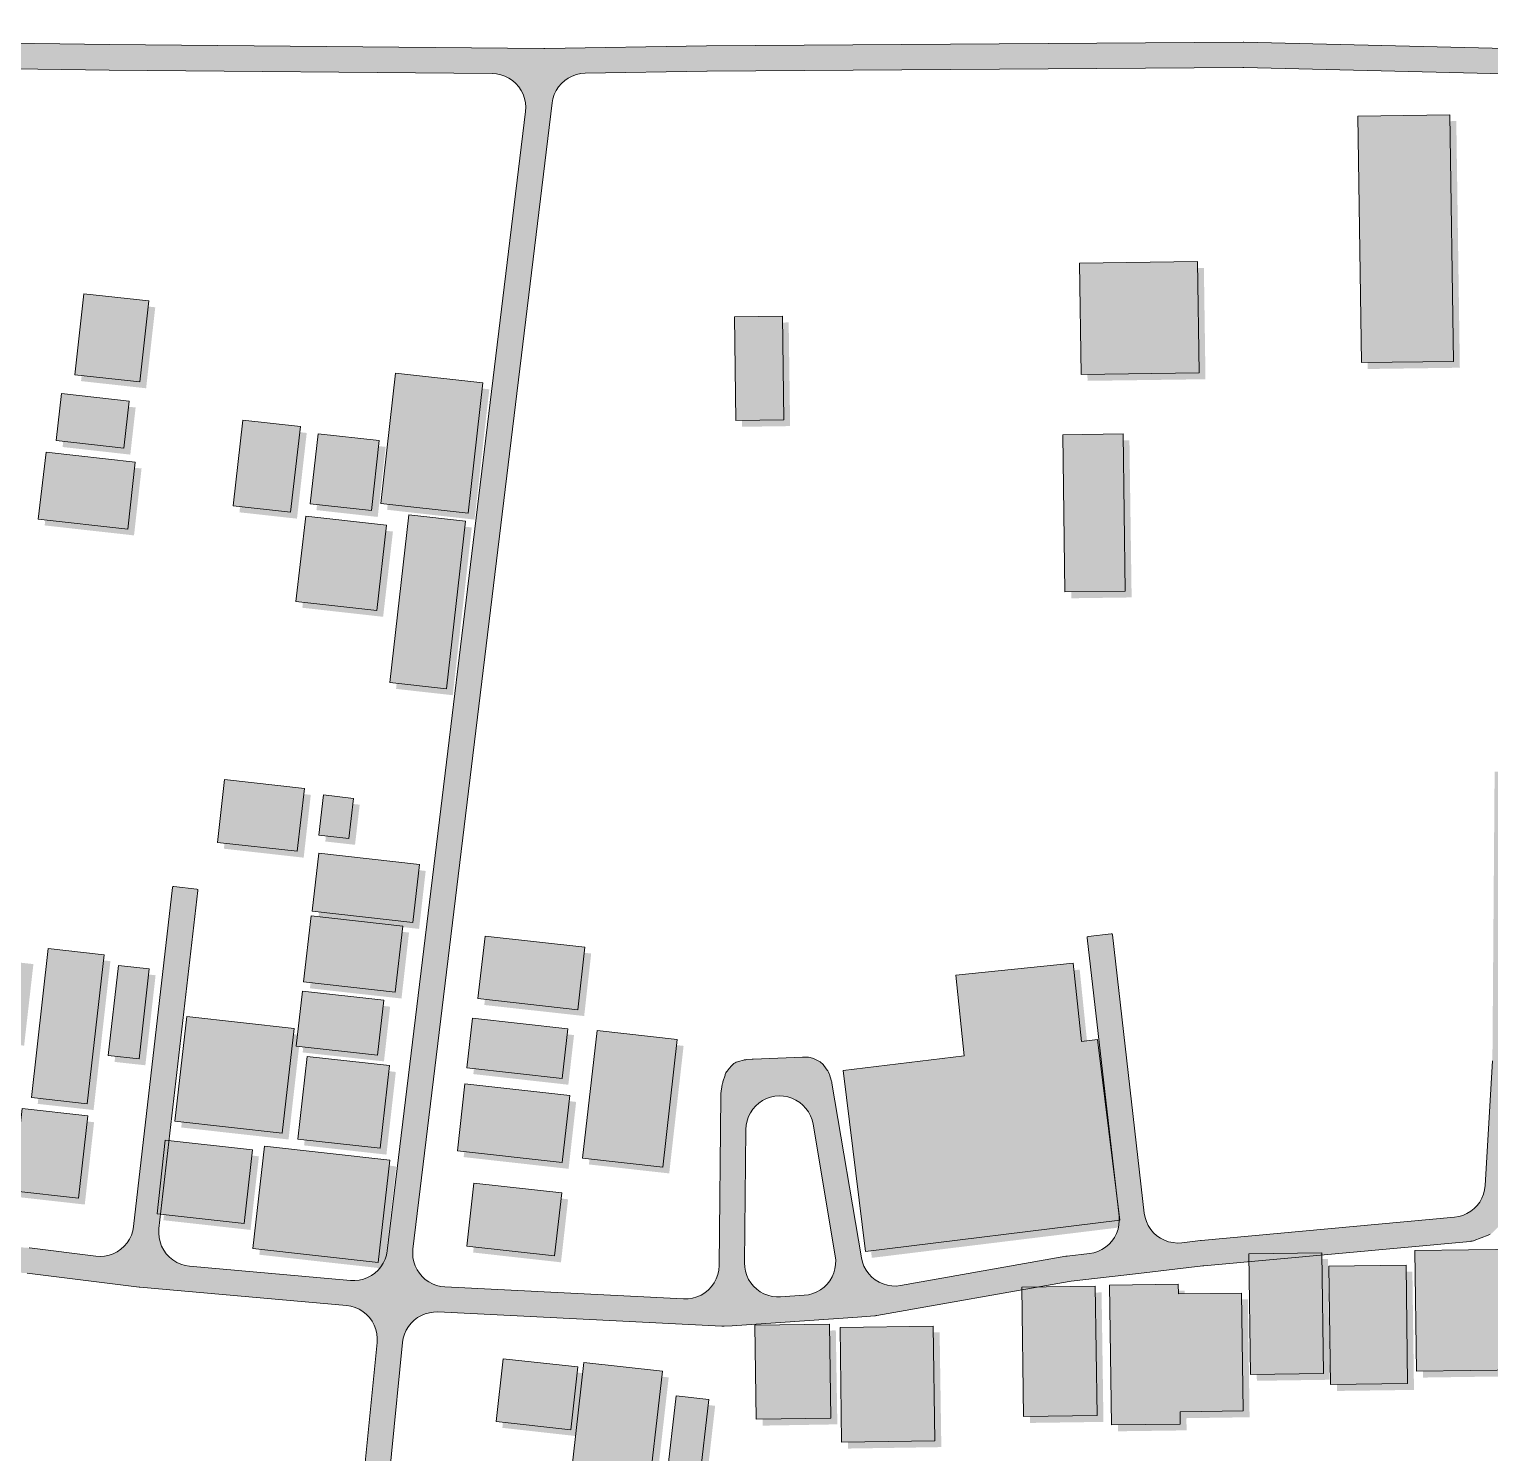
# Model space of a CAD drawing. Header units: metres. Extents: x 305859 to 307221, y 9155922 to 9156786.
# Drawn here: x 306657.5 to 306830.1, y 9156582.6 to 9156750.9 of the extents above; entities that cross this region are included whole.
import ezdxf

# ---------------------------------------------------------------- set-up
doc = ezdxf.new("R2010")
doc.units = ezdxf.units.M
for name, color, linetype, lineweight, true_color in [('B-BAYANGAN', 7, 'Continuous', 0, 0x76786c), ('J-PERKERASAN_JALAN', 7, 'Continuous', 9, 0x989896), ('K-BANGUNAN_LUAR_TAPAK', 7, 'Continuous', 9, 0xdedede)]:
    doc.layers.add(name, color=color, linetype=linetype, lineweight=lineweight, true_color=true_color)

msp = doc.modelspace()

# ---------------------------------------------------------------- hatches: boundary and pattern name
at = {"layer": 'B-BAYANGAN', "true_color": 0x76786c}
h = msp.add_hatch(color=8, dxfattribs=at)
h.dxf.hatch_style = 1
h.paths.add_polyline_path([(306826.13, 9156740.03), (306826.55, 9156710.88), (306815.67, 9156710.73), (306815.25, 9156739.88), (306826.13, 9156740.03)])
h = msp.add_hatch(color=8, dxfattribs=at)
h.dxf.hatch_style = 1
h.paths.add_polyline_path([(306796.3, 9156722.68), (306796.49, 9156709.52), (306782.55, 9156709.33), (306782.36, 9156722.48), (306796.3, 9156722.68)])
h = msp.add_hatch(color=8, dxfattribs=at)
h.dxf.hatch_style = 1
h.paths.add_polyline_path([(306664.69, 9156718.87), (306672.37, 9156718.02), (306671.29, 9156708.45), (306663.6, 9156709.3), (306664.69, 9156718.87)])
h = msp.add_hatch(color=8, dxfattribs=at)
h.dxf.hatch_style = 1
h.paths.add_polyline_path([(306747.23, 9156716.23), (306747.4, 9156703.98), (306741.73, 9156703.9), (306741.56, 9156716.16), (306747.23, 9156716.23)])
h = msp.add_hatch(color=8, dxfattribs=at)
h.dxf.hatch_style = 1
h.paths.add_polyline_path([(306701.52, 9156709.48), (306711.85, 9156708.33), (306710.1, 9156692.93), (306699.77, 9156694.09), (306701.52, 9156709.48)])
h = msp.add_hatch(color=8, dxfattribs=at)
h.dxf.hatch_style = 1
h.paths.add_polyline_path([(306662.05, 9156707.07), (306670.05, 9156706.18), (306669.42, 9156700.61), (306661.42, 9156701.51), (306662.05, 9156707.07)])
h = msp.add_hatch(color=8, dxfattribs=at)
h.dxf.hatch_style = 1
h.paths.add_polyline_path([(306683.47, 9156703.93), (306690.27, 9156703.17), (306689.12, 9156693.04), (306682.32, 9156693.79), (306683.47, 9156703.93)])
h = msp.add_hatch(color=8, dxfattribs=at)
h.dxf.hatch_style = 1
h.paths.add_polyline_path([(306692.36, 9156702.33), (306699.6, 9156701.52), (306698.66, 9156693.24), (306691.42, 9156694.05), (306692.36, 9156702.33)])
h = msp.add_hatch(color=8, dxfattribs=at)
h.dxf.hatch_style = 1
h.paths.add_polyline_path([(306787.5, 9156702.3), (306787.76, 9156683.73), (306780.63, 9156683.63), (306780.37, 9156702.2), (306787.5, 9156702.3)])
h = msp.add_hatch(color=8, dxfattribs=at)
h.dxf.hatch_style = 1
h.paths.add_polyline_path([(306660.21, 9156700.15), (306670.75, 9156698.97), (306669.86, 9156691.06), (306659.3, 9156692.24), (306660.21, 9156700.15)])
h = msp.add_hatch(color=8, dxfattribs=at)
h.dxf.hatch_style = 1
h.paths.add_polyline_path([(306703.07, 9156692.75), (306709.78, 9156692), (306707.53, 9156672.17), (306700.83, 9156672.92), (306703.07, 9156692.75)])
h = msp.add_hatch(color=8, dxfattribs=at)
h.dxf.hatch_style = 1
h.paths.add_polyline_path([(306690.91, 9156692.59), (306700.46, 9156691.52), (306699.3, 9156681.44), (306689.75, 9156682.51), (306690.91, 9156692.59)])
h = msp.add_hatch(color=8, dxfattribs=at)
h.dxf.hatch_style = 1
h.paths.add_polyline_path([(306681.32, 9156661.44), (306690.75, 9156660.39), (306689.91, 9156652.97), (306680.48, 9156654.03), (306681.32, 9156661.44)])
h = msp.add_hatch(color=8, dxfattribs=at)
h.dxf.hatch_style = 1
h.paths.add_polyline_path([(306693, 9156659.63), (306696.53, 9156659.23), (306695.98, 9156654.49), (306692.47, 9156654.88), (306693, 9156659.63)])
h = msp.add_hatch(color=8, dxfattribs=at)
h.dxf.hatch_style = 1
h.paths.add_polyline_path([(306692.44, 9156652.74), (306704.33, 9156651.4), (306703.55, 9156644.55), (306691.66, 9156645.88), (306692.44, 9156652.74)])
h = msp.add_hatch(color=8, dxfattribs=at)
h.dxf.hatch_style = 1
h.paths.add_polyline_path([(306691.54, 9156645.33), (306702.36, 9156644.12), (306701.47, 9156636.32), (306690.65, 9156637.53), (306691.54, 9156645.33)])
h = msp.add_hatch(color=8, dxfattribs=at)
h.dxf.hatch_style = 1
h.paths.add_polyline_path([(306712.1, 9156642.96), (306723.89, 9156641.64), (306723.06, 9156634.25), (306711.26, 9156635.56), (306712.1, 9156642.96)])
h = msp.add_hatch(color=8, dxfattribs=at)
h.dxf.hatch_style = 1
h.paths.add_polyline_path([(306650.24, 9156641.25), (306657.97, 9156640.39), (306656.87, 9156630.75), (306649.14, 9156631.61), (306650.24, 9156641.25)])
h = msp.add_hatch(color=8, dxfattribs=at)
h.dxf.hatch_style = 1
h.paths.add_polyline_path([(306660.48, 9156641.48), (306667.07, 9156640.74), (306665.08, 9156623.14), (306658.48, 9156623.87), (306660.48, 9156641.48)])
h = msp.add_hatch(color=8, dxfattribs=at)
h.dxf.hatch_style = 1
h.paths.add_polyline_path([(306668.78, 9156639.48), (306672.41, 9156639.07), (306671.2, 9156628.43), (306667.56, 9156628.83), (306668.78, 9156639.48)])
h = msp.add_hatch(color=8, dxfattribs=at)
h.dxf.hatch_style = 1
h.paths.add_polyline_path([(306768.72, 9156628.8), (306767.74, 9156638.33), (306781.62, 9156639.74), (306782.57, 9156630.49), (306784.46, 9156630.73), (306787.11, 9156609.36), (306757.06, 9156605.67), (306754.4, 9156627.05), (306768.72, 9156628.8)])
h = msp.add_hatch(color=8, dxfattribs=at)
h.dxf.hatch_style = 1
h.paths.add_polyline_path([(306690.53, 9156636.44), (306700.13, 9156635.36), (306699.4, 9156628.89), (306689.79, 9156629.95), (306690.53, 9156636.44)])
h = msp.add_hatch(color=8, dxfattribs=at)
h.dxf.hatch_style = 1
h.paths.add_polyline_path([(306676.84, 9156633.43), (306689.53, 9156632.01), (306688.12, 9156619.66), (306675.44, 9156621.08), (306676.84, 9156633.43)])
h = msp.add_hatch(color=8, dxfattribs=at)
h.dxf.hatch_style = 1
h.paths.add_polyline_path([(306710.62, 9156633.24), (306721.86, 9156632), (306721.19, 9156626.13), (306709.96, 9156627.39), (306710.62, 9156633.24)])
h = msp.add_hatch(color=8, dxfattribs=at)
h.dxf.hatch_style = 1
h.paths.add_polyline_path([(306725.33, 9156631.78), (306734.81, 9156630.72), (306733.11, 9156615.65), (306723.62, 9156616.71), (306725.33, 9156631.78)])
h = msp.add_hatch(color=8, dxfattribs=at)
h.dxf.hatch_style = 1
h.paths.add_polyline_path([(306691.07, 9156628.73), (306700.8, 9156627.64), (306699.69, 9156617.87), (306689.96, 9156618.96), (306691.07, 9156628.73)])
h = msp.add_hatch(color=8, dxfattribs=at)
h.dxf.hatch_style = 1
h.paths.add_polyline_path([(306709.72, 9156625.49), (306722.11, 9156624.1), (306721.22, 9156616.19), (306708.82, 9156617.58), (306709.72, 9156625.49)])
h = msp.add_hatch(color=8, dxfattribs=at)
h.dxf.hatch_style = 1
h.paths.add_polyline_path([(306657.4, 9156622.57), (306665.14, 9156621.7), (306664.04, 9156611.97), (306656.3, 9156612.84), (306657.4, 9156622.57)])
h = msp.add_hatch(color=8, dxfattribs=at)
h.dxf.hatch_style = 1
h.paths.add_polyline_path([(306674.31, 9156618.82), (306684.62, 9156617.67), (306683.63, 9156608.97), (306673.33, 9156610.12), (306674.31, 9156618.82)])
h = msp.add_hatch(color=8, dxfattribs=at)
h.dxf.hatch_style = 1
h.paths.add_polyline_path([(306686.04, 9156618.14), (306700.84, 9156616.48), (306699.46, 9156604.39), (306684.67, 9156606.04), (306686.04, 9156618.14)])
h = msp.add_hatch(color=8, dxfattribs=at)
h.dxf.hatch_style = 1
h.paths.add_polyline_path([(306710.78, 9156613.75), (306721.16, 9156612.59), (306720.32, 9156605.14), (306709.94, 9156606.3), (306710.78, 9156613.75)])
h = msp.add_hatch(color=8, dxfattribs=at)
h.dxf.hatch_style = 1
h.paths.add_polyline_path([(306810.97, 9156605.53), (306811.17, 9156591.26), (306802.56, 9156591.14), (306802.36, 9156605.4), (306810.97, 9156605.53)])
h = msp.add_hatch(color=8, dxfattribs=at)
h.dxf.hatch_style = 1
h.paths.add_polyline_path([(306834.67, 9156605.94), (306834.87, 9156591.7), (306822.19, 9156591.52), (306821.99, 9156605.77), (306834.67, 9156605.94)])
h = msp.add_hatch(color=8, dxfattribs=at)
h.dxf.hatch_style = 1
h.paths.add_polyline_path([(306820.94, 9156604.05), (306821.13, 9156590.06), (306812.03, 9156589.94), (306811.83, 9156603.93), (306820.94, 9156604.05)])
h = msp.add_hatch(color=8, dxfattribs=at)
h.dxf.hatch_style = 1
h.paths.add_polyline_path([(306784.21, 9156601.58), (306784.43, 9156586.28), (306775.75, 9156586.16), (306775.54, 9156601.46), (306784.21, 9156601.58)])
h = msp.add_hatch(color=8, dxfattribs=at)
h.dxf.hatch_style = 1
h.paths.add_polyline_path([(306801.5, 9156600.76), (306801.7, 9156586.83), (306794.24, 9156586.72), (306794.25, 9156585.28), (306786.14, 9156585.17), (306785.91, 9156601.7), (306794.02, 9156601.81), (306794.04, 9156600.67), (306801.5, 9156600.76)])
h = msp.add_hatch(color=8, dxfattribs=at)
h.dxf.hatch_style = 1
h.paths.add_polyline_path([(306752.8, 9156597.09), (306752.98, 9156585.99), (306744.15, 9156585.84), (306743.97, 9156596.95), (306752.8, 9156597.09)])
h = msp.add_hatch(color=8, dxfattribs=at)
h.dxf.hatch_style = 1
h.paths.add_polyline_path([(306765.07, 9156596.86), (306765.27, 9156583.3), (306754.24, 9156583.13), (306754.05, 9156596.69), (306765.07, 9156596.86)])
h = msp.add_hatch(color=8, dxfattribs=at)
h.dxf.hatch_style = 1
h.paths.add_polyline_path([(306714.23, 9156593), (306723.06, 9156592.02), (306722.22, 9156584.59), (306713.39, 9156585.58), (306714.23, 9156593)])
h = msp.add_hatch(color=8, dxfattribs=at)
h.dxf.hatch_style = 1
h.paths.add_polyline_path([(306723.77, 9156592.57), (306733.05, 9156591.54), (306731.14, 9156574.73), (306721.87, 9156575.77), (306723.77, 9156592.57)])
h = msp.add_hatch(color=8, dxfattribs=at)
h.dxf.hatch_style = 1
h.paths.add_polyline_path([(306734.67, 9156588.61), (306738.54, 9156588.18), (306737.41, 9156578.25), (306733.54, 9156578.68), (306734.67, 9156588.61)])
at = {"layer": 'J-PERKERASAN_JALAN', "true_color": 0xa8a8a6}
h = msp.add_hatch(color=253, dxfattribs=at)
h.dxf.hatch_style = 1
h.paths.add_polyline_path([(306746.83, 9156749), (306800.94, 9156749.35), (306800.97, 9156749.35), (306800.99, 9156749.35), (306801.02, 9156749.35), (306890.71, 9156747.2), (306891.22, 9156747.21), (306891.72, 9156747.3), (306892.2, 9156747.44), (306892.66, 9156747.65), (306893.1, 9156747.91), (306893.49, 9156748.23), (306893.85, 9156748.59), (306894.15, 9156749), (306894.4, 9156749.43), (306894.6, 9156749.9), (306894.73, 9156750.39), (306894.8, 9156750.89), (306894.41, 9156745.76), (306894.4, 9156745.66), (306894.17, 9156740.04), (306894.15, 9156740.57), (306894.07, 9156741.09), (306893.92, 9156741.6), (306893.7, 9156742.08), (306893.42, 9156742.53), (306893.09, 9156742.94), (306892.7, 9156743.3), (306892.27, 9156743.61), (306891.8, 9156743.86), (306891.31, 9156744.04), (306890.79, 9156744.16), (306890.26, 9156744.21), (306801.02, 9156746.35), (306800.89, 9156746.35), (306746.83, 9156746), (306746.83, 9156749)])
h = msp.add_hatch(color=253, dxfattribs=at)
h.dxf.hatch_style = 1
h.paths.add_polyline_path([(306644.85, 9156501.89), (306682.63, 9156491.9), (306683.15, 9156491.8), (306683.67, 9156491.77), (306684.2, 9156491.8), (306684.72, 9156491.91), (306685.22, 9156492.09), (306685.69, 9156492.32), (306686.12, 9156492.62), (306686.52, 9156492.98), (306686.86, 9156493.38), (306687.15, 9156493.82), (306687.37, 9156494.3), (306687.53, 9156494.8), (306687.63, 9156495.32), (306695.98, 9156569.63), (306695.99, 9156569.68), (306698.58, 9156595.65), (306698.6, 9156596.17), (306698.55, 9156596.7), (306698.43, 9156597.21), (306698.24, 9156597.7), (306697.99, 9156598.17), (306697.68, 9156598.6), (306697.32, 9156598.98), (306696.91, 9156599.31), (306696.46, 9156599.59), (306695.98, 9156599.8), (306695.48, 9156599.95), (306694.96, 9156600.03), (306670.55, 9156602.2), (306670.52, 9156602.2), (306670.5, 9156602.21), (306670.47, 9156602.21), (306657.24, 9156603.85), (306657.04, 9156603.87), (306645.01, 9156604.73), (306644.99, 9156604.73), (306644.85, 9156604.74), (306644.85, 9156621.26), (306646.81, 9156644.86), (306646.82, 9156645.39), (306646.76, 9156645.92), (306646.62, 9156646.44), (306646.43, 9156646.93), (306646.17, 9156647.39), (306645.85, 9156647.81), (306645.47, 9156648.19), (306645.05, 9156648.52), (306644.85, 9156648.64), (306644.85, 9156652.08), (306644.92, 9156652.08), (306645.08, 9156652.06), (306645.23, 9156652.02), (306645.31, 9156651.99), (306646.55, 9156651.57), (306646.64, 9156651.54), (306646.78, 9156651.48), (306646.89, 9156651.42), (306647.02, 9156651.33), (306647.09, 9156651.28), (306648.07, 9156650.48), (306648.16, 9156650.41), (306648.3, 9156650.27), (306648.42, 9156650.11), (306648.49, 9156650.01), (306649.22, 9156648.81), (306649.27, 9156648.73), (306649.34, 9156648.57), (306649.4, 9156648.41), (306649.43, 9156648.32), (306649.84, 9156646.71), (306649.87, 9156646.58), (306649.88, 9156646.45), (306649.9, 9156646.22), (306649.91, 9156646.09), (306649.91, 9156645.95), (306647.06, 9156611.65), (306647.05, 9156611.12), (306647.11, 9156610.6), (306647.24, 9156610.08), (306647.43, 9156609.59), (306647.69, 9156609.14), (306648.01, 9156608.71), (306648.37, 9156608.34), (306648.79, 9156608.01), (306649.24, 9156607.74), (306649.73, 9156607.54), (306650.24, 9156607.4), (306650.76, 9156607.33), (306657.37, 9156606.85), (306657.42, 9156606.85), (306657.45, 9156606.85), (306657.5, 9156606.84), (306665.34, 9156605.87), (306665.87, 9156605.84), (306666.39, 9156605.88), (306666.91, 9156605.98), (306667.41, 9156606.16), (306667.88, 9156606.4), (306668.31, 9156606.69), (306668.7, 9156607.05), (306669.04, 9156607.45), (306669.33, 9156607.89), (306669.55, 9156608.36), (306669.72, 9156608.86), (306669.81, 9156609.38), (306674.41, 9156649.44), (306674.43, 9156649.56), (306674.55, 9156649.55), (306677.27, 9156649.24), (306677.39, 9156649.22), (306677.39, 9156649.1), (306672.8, 9156609.13), (306672.78, 9156608.6), (306672.82, 9156608.07), (306672.94, 9156607.55), (306673.12, 9156607.05), (306673.37, 9156606.58), (306673.67, 9156606.15), (306674.04, 9156605.76), (306674.45, 9156605.42), (306674.9, 9156605.14), (306675.39, 9156604.92), (306675.9, 9156604.77), (306676.42, 9156604.69), (306695.45, 9156603), (306695.97, 9156602.98), (306696.48, 9156603.04), (306696.98, 9156603.16), (306697.46, 9156603.34), (306697.91, 9156603.58), (306698.33, 9156603.87), (306698.7, 9156604.22), (306699.03, 9156604.61), (306699.31, 9156605.04), (306699.53, 9156605.51), (306699.69, 9156606), (306699.78, 9156606.5), (306716.12, 9156741.17), (306716.15, 9156741.69), (306716.11, 9156742.2), (306716.01, 9156742.71), (306715.84, 9156743.2), (306715.61, 9156743.66), (306715.32, 9156744.09), (306714.98, 9156744.48), (306714.59, 9156744.82), (306714.16, 9156745.11), (306713.7, 9156745.34), (306713.21, 9156745.51), (306712.7, 9156745.62), (306712.19, 9156745.65), (306666.91, 9156746.07), (306644.85, 9156746.37), (306644.85, 9156749.37), (306666.93, 9156749.07), (306666.94, 9156749.07), (306718.29, 9156748.6), (306718.4, 9156748.6), (306737.5, 9156748.94), (306746.83, 9156749), (306746.83, 9156746), (306737.59, 9156745.94), (306737.55, 9156745.94), (306723.16, 9156745.68), (306722.65, 9156745.64), (306722.14, 9156745.53), (306721.65, 9156745.35), (306721.18, 9156745.12), (306720.76, 9156744.82), (306720.37, 9156744.47), (306720.03, 9156744.08), (306719.75, 9156743.64), (306719.52, 9156743.17), (306719.36, 9156742.68), (306719.26, 9156742.17), (306702.83, 9156606.71), (306702.8, 9156606.21), (306702.83, 9156605.7), (306702.93, 9156605.21), (306703.09, 9156604.73), (306703.31, 9156604.27), (306703.58, 9156603.85), (306703.91, 9156603.46), (306704.28, 9156603.12), (306704.69, 9156602.83), (306705.13, 9156602.59), (306705.61, 9156602.41), (306706.1, 9156602.29), (306706.6, 9156602.23), (306734.8, 9156600.81), (306735.34, 9156600.82), (306735.87, 9156600.9), (306736.39, 9156601.05), (306736.88, 9156601.27), (306737.33, 9156601.55), (306737.75, 9156601.89), (306738.11, 9156602.29), (306738.42, 9156602.73), (306738.67, 9156603.2), (306738.85, 9156603.71), (306738.96, 9156604.23), (306739.01, 9156604.77), (306739.21, 9156624.77), (306739.21, 9156624.9), (306739.22, 9156624.96), (306739.23, 9156625.09), (306739.38, 9156626.14), (306739.39, 9156626.23), (306739.43, 9156626.4), (306739.46, 9156626.48), (306739.71, 9156627.27), (306739.74, 9156627.36), (306739.81, 9156627.52), (306739.88, 9156627.65), (306739.98, 9156627.79), (306740.04, 9156627.86), (306740.45, 9156628.34), (306740.52, 9156628.42), (306740.64, 9156628.54), (306740.76, 9156628.63), (306740.89, 9156628.71), (306741.02, 9156628.78), (306741.19, 9156628.84), (306741.28, 9156628.87), (306741.89, 9156629.04), (306741.98, 9156629.06), (306742.17, 9156629.09), (306742.26, 9156629.1), (306742.92, 9156629.15), (306742.96, 9156629.16), (306742.98, 9156629.16), (306743.02, 9156629.16), (306746.83, 9156629.32), (306746.83, 9156624.75), (306746.63, 9156624.79), (306746.11, 9156624.81), (306745.6, 9156624.77), (306745.09, 9156624.66), (306744.61, 9156624.49), (306744.15, 9156624.26), (306743.72, 9156623.97), (306743.33, 9156623.63), (306743, 9156623.25), (306742.71, 9156622.82), (306742.48, 9156622.36), (306742.31, 9156621.87), (306742.21, 9156621.37), (306742.17, 9156620.85), (306742.01, 9156605.08), (306742.04, 9156604.58), (306742.13, 9156604.08), (306742.28, 9156603.6), (306742.49, 9156603.13), (306742.76, 9156602.71), (306743.09, 9156602.31), (306743.46, 9156601.97), (306743.87, 9156601.67), (306744.31, 9156601.42), (306744.78, 9156601.24), (306745.27, 9156601.11), (306745.78, 9156601.05), (306746.28, 9156601.05), (306746.83, 9156601.09), (306746.83, 9156598.08), (306740.56, 9156597.65), (306740.55, 9156597.65), (306739.62, 9156597.58), (306739.5, 9156597.58), (306739.44, 9156597.58), (306739.32, 9156597.58), (306705.78, 9156599.27), (306705.27, 9156599.26), (306704.77, 9156599.19), (306704.28, 9156599.06), (306703.82, 9156598.86), (306703.38, 9156598.61), (306702.97, 9156598.31), (306702.61, 9156597.95), (306702.29, 9156597.56), (306702.03, 9156597.12), (306701.83, 9156596.66), (306701.68, 9156596.17), (306701.6, 9156595.67), (306698.97, 9156569.35), (306698.97, 9156569.34), (306698.97, 9156569.32), (306690.45, 9156493.63), (306690.43, 9156493.09), (306690.48, 9156492.56), (306690.6, 9156492.03), (306690.78, 9156491.53), (306691.04, 9156491.06), (306691.35, 9156490.62), (306691.72, 9156490.23), (306692.14, 9156489.9), (306692.6, 9156489.62), (306693.09, 9156489.41), (306693.61, 9156489.26), (306746.58, 9156478.17), (306746.83, 9156478.13), (306746.83, 9156474.9), (306746.25, 9156474.98), (306746.19, 9156474.99), (306746.15, 9156475), (306746.08, 9156475.01), (306693.92, 9156485.93), (306693.42, 9156486), (306692.91, 9156486.01), (306692.41, 9156485.95), (306691.91, 9156485.83), (306691.44, 9156485.65), (306690.99, 9156485.41), (306690.58, 9156485.11), (306690.2, 9156484.77), (306689.88, 9156484.38), (306689.6, 9156483.95), (306689.39, 9156483.49), (306689.23, 9156483.01), (306689.13, 9156482.51), (306680.22, 9156410.68), (306675.97, 9156376.46), (306675.96, 9156376.28), (306671.78, 9156323.14), (306671.77, 9156322.63), (306671.83, 9156322.13), (306671.95, 9156321.64), (306672.13, 9156321.16), (306672.37, 9156320.72), (306672.66, 9156320.31), (306673, 9156319.93), (306673.39, 9156319.61), (306673.82, 9156319.33), (306674.27, 9156319.11), (306674.76, 9156318.96), (306675.25, 9156318.86), (306742.86, 9156310.12), (306742.93, 9156310.11), (306746.83, 9156309.68), (306746.83, 9156306.46), (306742.53, 9156306.94), (306742.51, 9156306.94), (306675.12, 9156315.65), (306674.6, 9156315.68), (306674.07, 9156315.65), (306673.56, 9156315.54), (306673.06, 9156315.37), (306672.6, 9156315.14), (306672.16, 9156314.85), (306671.77, 9156314.5), (306671.42, 9156314.11), (306671.14, 9156313.67), (306670.91, 9156313.2), (306670.74, 9156312.71), (306670.64, 9156312.19), (306658.16, 9156215.04), (306658.13, 9156214.51), (306658.16, 9156213.98), (306658.27, 9156213.46), (306658.44, 9156212.96), (306658.68, 9156212.49), (306658.98, 9156212.06), (306659.33, 9156211.66), (306659.73, 9156211.32), (306660.18, 9156211.03), (306660.66, 9156210.81), (306661.16, 9156210.64), (306661.68, 9156210.55), (306720.04, 9156203.99), (306720.07, 9156203.99), (306720.09, 9156203.99), (306720.12, 9156203.98), (306746.83, 9156200.1), (306746.83, 9156197.07), (306725.61, 9156200.15), (306725.1, 9156200.19), (306724.59, 9156200.17), (306724.09, 9156200.08), (306723.6, 9156199.93), (306723.14, 9156199.72), (306722.71, 9156199.45), (306722.31, 9156199.13), (306721.96, 9156198.76), (306721.66, 9156198.35), (306721.42, 9156197.9), (306721.23, 9156197.43), (306721.1, 9156196.93), (306721.04, 9156196.43), (306718.22, 9156147.7), (306718.2, 9156147.57), (306718.08, 9156147.57), (306715.35, 9156147.73), (306715.23, 9156147.75), (306715.22, 9156147.87), (306718.09, 9156197.39), (306718.09, 9156197.89), (306718.02, 9156198.39), (306717.89, 9156198.88), (306717.7, 9156199.35), (306717.46, 9156199.79), (306717.16, 9156200.2), (306716.81, 9156200.56), (306716.41, 9156200.88), (306715.98, 9156201.14), (306715.53, 9156201.35), (306715.04, 9156201.5), (306714.55, 9156201.59), (306655.83, 9156208.19), (306655.75, 9156208.2), (306655.72, 9156208.2), (306655.65, 9156208.22), (306644.85, 9156210.24), (306644.85, 9156213.3), (306650.51, 9156212.23), (306651.05, 9156212.17), (306651.59, 9156212.18), (306652.12, 9156212.26), (306652.64, 9156212.42), (306653.14, 9156212.64), (306653.6, 9156212.93), (306654.01, 9156213.28), (306654.38, 9156213.68), (306654.69, 9156214.13), (306654.93, 9156214.61), (306655.11, 9156215.12), (306655.21, 9156215.66), (306667.63, 9156312.29), (306667.66, 9156312.83), (306667.62, 9156313.37), (306667.51, 9156313.9), (306667.32, 9156314.41), (306667.07, 9156314.88), (306666.76, 9156315.33), (306666.39, 9156315.72), (306665.97, 9156316.06), (306665.51, 9156316.34), (306665.02, 9156316.56), (306664.5, 9156316.71), (306663.96, 9156316.79), (306650.65, 9156317.81), (306650.62, 9156317.81), (306650.61, 9156317.81), (306650.59, 9156317.81), (306644.85, 9156318.38), (306644.85, 9156321.6), (306650.85, 9156321), (306650.94, 9156320.99), (306664.51, 9156319.96), (306665.04, 9156319.95), (306665.56, 9156320.01), (306666.06, 9156320.14), (306666.55, 9156320.34), (306667, 9156320.59), (306667.42, 9156320.91), (306667.79, 9156321.27), (306668.12, 9156321.68), (306668.38, 9156322.13), (306668.59, 9156322.61), (306668.73, 9156323.11), (306668.81, 9156323.63), (306672.97, 9156376.62), (306672.98, 9156376.66), (306672.98, 9156376.69), (306672.98, 9156376.73), (306676.58, 9156405.67), (306676.61, 9156406.19), (306676.57, 9156406.71), (306676.47, 9156407.22), (306676.3, 9156407.71), (306676.07, 9156408.17), (306675.78, 9156408.6), (306675.44, 9156408.99), (306675.05, 9156409.33), (306674.62, 9156409.62), (306674.16, 9156409.85), (306673.67, 9156410.02), (306673.16, 9156410.13), (306650.07, 9156413.37), (306649.95, 9156413.39), (306649.96, 9156413.52), (306650.34, 9156416.23), (306650.36, 9156416.35), (306650.49, 9156416.34), (306673.41, 9156413.12), (306673.94, 9156413.08), (306674.46, 9156413.12), (306674.98, 9156413.22), (306675.48, 9156413.38), (306675.96, 9156413.62), (306676.4, 9156413.91), (306676.79, 9156414.26), (306677.14, 9156414.66), (306677.43, 9156415.1), (306677.67, 9156415.57), (306677.83, 9156416.07), (306677.93, 9156416.59), (306686.3, 9156484.04), (306686.33, 9156484.56), (306686.29, 9156485.08), (306686.19, 9156485.59), (306686.02, 9156486.08), (306685.78, 9156486.55), (306685.49, 9156486.98), (306685.15, 9156487.37), (306684.75, 9156487.72), (306684.32, 9156488), (306683.85, 9156488.23), (306683.35, 9156488.4), (306644.85, 9156498.58), (306644.85, 9156501.89)])
h = msp.add_hatch(color=253, dxfattribs=at)
h.dxf.hatch_style = 1
h.paths.add_polyline_path([(306746.83, 9156629.32), (306748.88, 9156629.4), (306748.96, 9156629.4), (306749, 9156629.4), (306749.09, 9156629.4), (306749.49, 9156629.38), (306749.59, 9156629.38), (306749.76, 9156629.35), (306749.9, 9156629.32), (306750.06, 9156629.26), (306750.15, 9156629.23), (306750.7, 9156628.97), (306750.8, 9156628.93), (306750.95, 9156628.83), (306751.07, 9156628.74), (306751.19, 9156628.64), (306751.31, 9156628.51), (306751.37, 9156628.42), (306751.78, 9156627.85), (306751.84, 9156627.76), (306751.94, 9156627.6), (306752.01, 9156627.43), (306752.04, 9156627.33), (306752.25, 9156626.67), (306752.29, 9156626.54), (306752.31, 9156626.47), (306752.34, 9156626.33), (306755.82, 9156605.67), (306755.95, 9156605.16), (306756.13, 9156604.67), (306756.38, 9156604.2), (306756.69, 9156603.78), (306757.05, 9156603.4), (306757.46, 9156603.07), (306757.91, 9156602.79), (306758.39, 9156602.58), (306758.9, 9156602.43), (306759.42, 9156602.35), (306759.94, 9156602.34), (306760.46, 9156602.4), (306779.99, 9156605.85), (306780.04, 9156605.85), (306780.07, 9156605.86), (306780.13, 9156605.87), (306782.77, 9156606.18), (306783.28, 9156606.27), (306783.78, 9156606.43), (306784.25, 9156606.66), (306784.69, 9156606.94), (306785.09, 9156607.28), (306785.44, 9156607.66), (306785.74, 9156608.09), (306785.97, 9156608.56), (306786.15, 9156609.05), (306786.26, 9156609.56), (306786.3, 9156610.08), (306786.28, 9156610.6), (306782.5, 9156643.49), (306782.5, 9156643.62), (306782.62, 9156643.64), (306785.34, 9156643.95), (306785.46, 9156643.96), (306785.48, 9156643.84), (306789.25, 9156610.97), (306789.35, 9156610.45), (306789.51, 9156609.95), (306789.73, 9156609.48), (306790.02, 9156609.04), (306790.36, 9156608.64), (306790.74, 9156608.29), (306791.17, 9156607.99), (306791.64, 9156607.75), (306792.13, 9156607.58), (306792.65, 9156607.47), (306793.17, 9156607.42), (306793.69, 9156607.45), (306795.9, 9156607.71), (306795.91, 9156607.71), (306795.96, 9156607.71), (306825.9, 9156610.47), (306826.42, 9156610.55), (306826.91, 9156610.69), (306827.38, 9156610.9), (306827.83, 9156611.17), (306828.23, 9156611.49), (306828.59, 9156611.86), (306828.9, 9156612.27), (306829.15, 9156612.72), (306829.34, 9156613.2), (306829.47, 9156613.7), (306829.53, 9156614.22), (306830.39, 9156628.95), (306830.4, 9156629.15), (306830.66, 9156663.01), (306830.67, 9156663.13), (306830.8, 9156663.14), (306833.53, 9156663.11), (306833.66, 9156663.11), (306833.66, 9156662.98), (306833.44, 9156634.73), (306833.47, 9156634.21), (306833.57, 9156633.69), (306833.74, 9156633.19), (306833.97, 9156632.72), (306834.26, 9156632.28), (306834.6, 9156631.89), (306834.99, 9156631.54), (306835.43, 9156631.24), (306835.9, 9156631.01), (306836.4, 9156630.84), (306836.92, 9156630.74), (306837.44, 9156630.7), (306885.7, 9156630.7), (306886.21, 9156630.73), (306886.71, 9156630.82), (306887.19, 9156630.98), (306887.65, 9156631.2), (306888.08, 9156631.48), (306888.47, 9156631.81), (306888.82, 9156632.18), (306889.11, 9156632.6), (306889.35, 9156633.05), (306889.53, 9156633.52), (306889.65, 9156634.02), (306889.7, 9156634.53), (306889.48, 9156629.32), (306889.48, 9156629.29), (306889.3, 9156623.57), (306889.29, 9156624.11), (306889.2, 9156624.63), (306889.04, 9156625.14), (306888.81, 9156625.62), (306888.52, 9156626.07), (306888.18, 9156626.48), (306887.78, 9156626.84), (306887.34, 9156627.14), (306886.87, 9156627.38), (306886.36, 9156627.55), (306885.84, 9156627.66), (306885.31, 9156627.7), (306837.41, 9156627.7), (306837.27, 9156627.7), (306836.95, 9156627.69), (306836.42, 9156627.63), (306835.89, 9156627.51), (306835.39, 9156627.31), (306834.93, 9156627.05), (306834.5, 9156626.73), (306834.11, 9156626.36), (306833.78, 9156625.93), (306833.51, 9156625.47), (306833.31, 9156624.97), (306833.17, 9156624.46), (306833.1, 9156623.92), (306832.36, 9156611.24), (306832.36, 9156611.14), (306832.33, 9156610.97), (306832.29, 9156610.83), (306832.24, 9156610.68), (306832.17, 9156610.55), (306832.09, 9156610.42), (306831.98, 9156610.28), (306831.91, 9156610.21), (306830.54, 9156608.77), (306830.48, 9156608.7), (306830.36, 9156608.6), (306830.25, 9156608.52), (306830.13, 9156608.45), (306829.99, 9156608.38), (306829.91, 9156608.35), (306828.25, 9156607.73), (306828.17, 9156607.7), (306828.02, 9156607.66), (306827.86, 9156607.63), (306827.78, 9156607.62), (306796.28, 9156604.73), (306796.19, 9156604.72), (306788.57, 9156603.83), (306780.61, 9156602.9), (306780.38, 9156602.87), (306757.65, 9156598.85), (306757.55, 9156598.84), (306757.5, 9156598.83), (306757.4, 9156598.82), (306755.35, 9156598.67), (306746.83, 9156598.08), (306746.83, 9156601.09), (306749.07, 9156601.25), (306749.58, 9156601.31), (306750.08, 9156601.45), (306750.55, 9156601.64), (306751, 9156601.9), (306751.41, 9156602.21), (306751.77, 9156602.57), (306752.09, 9156602.97), (306752.36, 9156603.41), (306752.56, 9156603.88), (306752.7, 9156604.37), (306752.78, 9156604.88), (306752.8, 9156605.39), (306752.74, 9156605.9), (306750.11, 9156621.48), (306749.99, 9156621.98), (306749.81, 9156622.46), (306749.57, 9156622.92), (306749.27, 9156623.34), (306748.92, 9156623.71), (306748.53, 9156624.04), (306748.09, 9156624.32), (306747.62, 9156624.54), (306747.13, 9156624.69), (306746.83, 9156624.75), (306746.83, 9156629.32)])
at = {"layer": 'K-BANGUNAN_LUAR_TAPAK', "true_color": 0xececea}
h = msp.add_hatch(color=7, dxfattribs=at)
h.dxf.hatch_style = 1
h.paths.add_polyline_path([(306825.38, 9156740.78), (306825.8, 9156711.63), (306814.92, 9156711.48), (306814.5, 9156740.63), (306825.38, 9156740.78)])
h = msp.add_hatch(color=7, dxfattribs=at)
h.dxf.hatch_style = 1
h.paths.add_polyline_path([(306795.55, 9156723.43), (306795.74, 9156710.27), (306781.8, 9156710.08), (306781.61, 9156723.23), (306795.55, 9156723.43)])
h = msp.add_hatch(color=7, dxfattribs=at)
h.dxf.hatch_style = 1
h.paths.add_polyline_path([(306663.94, 9156719.62), (306671.62, 9156718.77), (306670.54, 9156709.2), (306662.85, 9156710.05), (306663.94, 9156719.62)])
h = msp.add_hatch(color=7, dxfattribs=at)
h.dxf.hatch_style = 1
h.paths.add_polyline_path([(306746.48, 9156716.98), (306746.65, 9156704.73), (306740.98, 9156704.65), (306740.81, 9156716.91), (306746.48, 9156716.98)])
h = msp.add_hatch(color=7, dxfattribs=at)
h.dxf.hatch_style = 1
h.paths.add_polyline_path([(306700.77, 9156710.23), (306711.1, 9156709.08), (306709.35, 9156693.68), (306699.02, 9156694.84), (306700.77, 9156710.23)])
h = msp.add_hatch(color=7, dxfattribs=at)
h.dxf.hatch_style = 1
h.paths.add_polyline_path([(306661.3, 9156707.82), (306669.3, 9156706.93), (306668.67, 9156701.36), (306660.67, 9156702.26), (306661.3, 9156707.82)])
h = msp.add_hatch(color=7, dxfattribs=at)
h.dxf.hatch_style = 1
h.paths.add_polyline_path([(306682.72, 9156704.68), (306689.52, 9156703.92), (306688.37, 9156693.79), (306681.57, 9156694.54), (306682.72, 9156704.68)])
h = msp.add_hatch(color=7, dxfattribs=at)
h.dxf.hatch_style = 1
h.paths.add_polyline_path([(306691.61, 9156703.08), (306698.85, 9156702.27), (306697.91, 9156693.99), (306690.67, 9156694.8), (306691.61, 9156703.08)])
h = msp.add_hatch(color=7, dxfattribs=at)
h.dxf.hatch_style = 1
h.paths.add_polyline_path([(306786.75, 9156703.05), (306787.01, 9156684.48), (306779.88, 9156684.38), (306779.62, 9156702.95), (306786.75, 9156703.05)])
h = msp.add_hatch(color=7, dxfattribs=at)
h.dxf.hatch_style = 1
h.paths.add_polyline_path([(306659.46, 9156700.9), (306670, 9156699.72), (306669.11, 9156691.81), (306658.55, 9156692.99), (306659.46, 9156700.9)])
h = msp.add_hatch(color=7, dxfattribs=at)
h.dxf.hatch_style = 1
h.paths.add_polyline_path([(306690.16, 9156693.34), (306699.71, 9156692.27), (306698.55, 9156682.19), (306689, 9156683.26), (306690.16, 9156693.34)])
h = msp.add_hatch(color=7, dxfattribs=at)
h.dxf.hatch_style = 1
h.paths.add_polyline_path([(306702.32, 9156693.5), (306709.03, 9156692.75), (306706.78, 9156672.92), (306700.08, 9156673.67), (306702.32, 9156693.5)])
h = msp.add_hatch(color=7, dxfattribs=at)
h.dxf.hatch_style = 1
h.paths.add_polyline_path([(306680.57, 9156662.19), (306690, 9156661.14), (306689.16, 9156653.72), (306679.73, 9156654.78), (306680.57, 9156662.19)])
h = msp.add_hatch(color=7, dxfattribs=at)
h.dxf.hatch_style = 1
h.paths.add_polyline_path([(306692.25, 9156660.38), (306695.78, 9156659.98), (306695.23, 9156655.24), (306691.72, 9156655.63), (306692.25, 9156660.38)])
h = msp.add_hatch(color=7, dxfattribs=at)
h.dxf.hatch_style = 1
h.paths.add_polyline_path([(306691.69, 9156653.49), (306703.58, 9156652.15), (306702.8, 9156645.3), (306690.91, 9156646.63), (306691.69, 9156653.49)])
h = msp.add_hatch(color=7, dxfattribs=at)
h.dxf.hatch_style = 1
h.paths.add_polyline_path([(306690.79, 9156646.08), (306701.61, 9156644.87), (306700.72, 9156637.07), (306689.9, 9156638.28), (306690.79, 9156646.08)])
h = msp.add_hatch(color=7, dxfattribs=at)
h.dxf.hatch_style = 1
h.paths.add_polyline_path([(306711.35, 9156643.71), (306723.14, 9156642.39), (306722.31, 9156635), (306710.51, 9156636.31), (306711.35, 9156643.71)])
h = msp.add_hatch(color=7, dxfattribs=at)
h.dxf.hatch_style = 1
h.paths.add_polyline_path([(306659.73, 9156642.23), (306666.32, 9156641.49), (306664.33, 9156623.89), (306657.73, 9156624.62), (306659.73, 9156642.23)])
h = msp.add_hatch(color=7, dxfattribs=at)
h.dxf.hatch_style = 1
h.paths.add_polyline_path([(306668.03, 9156640.23), (306671.66, 9156639.82), (306670.45, 9156629.18), (306666.81, 9156629.58), (306668.03, 9156640.23)])
h = msp.add_hatch(color=7, dxfattribs=at)
h.dxf.hatch_style = 1
h.paths.add_polyline_path([(306767.97, 9156629.55), (306766.99, 9156639.08), (306780.87, 9156640.49), (306781.82, 9156631.24), (306783.71, 9156631.48), (306786.36, 9156610.11), (306756.31, 9156606.42), (306753.65, 9156627.8), (306767.97, 9156629.55)])
h = msp.add_hatch(color=7, dxfattribs=at)
h.dxf.hatch_style = 1
h.paths.add_polyline_path([(306689.78, 9156637.19), (306699.38, 9156636.11), (306698.65, 9156629.64), (306689.04, 9156630.7), (306689.78, 9156637.19)])
h = msp.add_hatch(color=7, dxfattribs=at)
h.dxf.hatch_style = 1
h.paths.add_polyline_path([(306676.09, 9156634.18), (306688.78, 9156632.76), (306687.37, 9156620.41), (306674.69, 9156621.83), (306676.09, 9156634.18)])
h = msp.add_hatch(color=7, dxfattribs=at)
h.dxf.hatch_style = 1
h.paths.add_polyline_path([(306709.87, 9156633.99), (306721.11, 9156632.75), (306720.44, 9156626.88), (306709.21, 9156628.14), (306709.87, 9156633.99)])
h = msp.add_hatch(color=7, dxfattribs=at)
h.dxf.hatch_style = 1
h.paths.add_polyline_path([(306724.58, 9156632.53), (306734.06, 9156631.47), (306732.36, 9156616.4), (306722.87, 9156617.46), (306724.58, 9156632.53)])
h = msp.add_hatch(color=7, dxfattribs=at)
h.dxf.hatch_style = 1
h.paths.add_polyline_path([(306690.32, 9156629.48), (306700.05, 9156628.39), (306698.94, 9156618.62), (306689.21, 9156619.71), (306690.32, 9156629.48)])
h = msp.add_hatch(color=7, dxfattribs=at)
h.dxf.hatch_style = 1
h.paths.add_polyline_path([(306708.97, 9156626.24), (306721.36, 9156624.85), (306720.47, 9156616.94), (306708.07, 9156618.33), (306708.97, 9156626.24)])
h = msp.add_hatch(color=7, dxfattribs=at)
h.dxf.hatch_style = 1
h.paths.add_polyline_path([(306656.65, 9156623.32), (306664.39, 9156622.45), (306663.29, 9156612.72), (306655.55, 9156613.59), (306656.65, 9156623.32)])
h = msp.add_hatch(color=7, dxfattribs=at)
h.dxf.hatch_style = 1
h.paths.add_polyline_path([(306673.56, 9156619.57), (306683.87, 9156618.42), (306682.88, 9156609.72), (306672.58, 9156610.87), (306673.56, 9156619.57)])
h = msp.add_hatch(color=7, dxfattribs=at)
h.dxf.hatch_style = 1
h.paths.add_polyline_path([(306685.29, 9156618.89), (306700.09, 9156617.23), (306698.71, 9156605.14), (306683.92, 9156606.79), (306685.29, 9156618.89)])
h = msp.add_hatch(color=7, dxfattribs=at)
h.dxf.hatch_style = 1
h.paths.add_polyline_path([(306710.03, 9156614.5), (306720.41, 9156613.34), (306719.57, 9156605.89), (306709.19, 9156607.05), (306710.03, 9156614.5)])
h = msp.add_hatch(color=7, dxfattribs=at)
h.dxf.hatch_style = 1
h.paths.add_polyline_path([(306833.92, 9156606.69), (306834.12, 9156592.45), (306821.44, 9156592.27), (306821.24, 9156606.52), (306833.92, 9156606.69)])
h = msp.add_hatch(color=7, dxfattribs=at)
h.dxf.hatch_style = 1
h.paths.add_polyline_path([(306810.22, 9156606.28), (306810.42, 9156592.01), (306801.81, 9156591.89), (306801.61, 9156606.15), (306810.22, 9156606.28)])
h = msp.add_hatch(color=7, dxfattribs=at)
h.dxf.hatch_style = 1
h.paths.add_polyline_path([(306820.19, 9156604.8), (306820.38, 9156590.81), (306811.28, 9156590.69), (306811.08, 9156604.68), (306820.19, 9156604.8)])
h = msp.add_hatch(color=7, dxfattribs=at)
h.dxf.hatch_style = 1
h.paths.add_polyline_path([(306783.46, 9156602.33), (306783.68, 9156587.03), (306775, 9156586.91), (306774.79, 9156602.21), (306783.46, 9156602.33)])
h = msp.add_hatch(color=7, dxfattribs=at)
h.dxf.hatch_style = 1
h.paths.add_polyline_path([(306800.75, 9156601.51), (306800.95, 9156587.58), (306793.49, 9156587.47), (306793.5, 9156586.03), (306785.39, 9156585.92), (306785.16, 9156602.45), (306793.27, 9156602.56), (306793.29, 9156601.42), (306800.75, 9156601.51)])
h = msp.add_hatch(color=7, dxfattribs=at)
h.dxf.hatch_style = 1
h.paths.add_polyline_path([(306752.05, 9156597.84), (306752.23, 9156586.74), (306743.4, 9156586.59), (306743.22, 9156597.7), (306752.05, 9156597.84)])
h = msp.add_hatch(color=7, dxfattribs=at)
h.dxf.hatch_style = 1
h.paths.add_polyline_path([(306764.32, 9156597.61), (306764.52, 9156584.05), (306753.49, 9156583.88), (306753.3, 9156597.44), (306764.32, 9156597.61)])
h = msp.add_hatch(color=7, dxfattribs=at)
h.dxf.hatch_style = 1
h.paths.add_polyline_path([(306713.48, 9156593.75), (306722.31, 9156592.77), (306721.47, 9156585.34), (306712.64, 9156586.33), (306713.48, 9156593.75)])
h = msp.add_hatch(color=7, dxfattribs=at)
h.dxf.hatch_style = 1
h.paths.add_polyline_path([(306723.02, 9156593.32), (306732.3, 9156592.29), (306730.39, 9156575.48), (306721.12, 9156576.52), (306723.02, 9156593.32)])
h = msp.add_hatch(color=7, dxfattribs=at)
h.dxf.hatch_style = 1
h.paths.add_polyline_path([(306733.92, 9156589.36), (306737.79, 9156588.93), (306736.66, 9156579), (306732.79, 9156579.43), (306733.92, 9156589.36)])

# ---------------------------------------------------------------- linework, layer by layer
at = {"layer": 'J-PERKERASAN_JALAN', "color": 8, "lineweight": 13, "true_color": 0x787876}
for points in [[(306596.78, 9156750.03), (306666.93, 9156749.07), (306666.94, 9156749.07), (306718.29, 9156748.6), (306718.4, 9156748.6), (306737.5, 9156748.94), (306800.94, 9156749.35), (306800.97, 9156749.35), (306800.99, 9156749.35), (306801.02, 9156749.35), (306890.71, 9156747.2)], [(306657.45, 9156606.85), (306657.5, 9156606.84), (306665.34, 9156605.87), (306665.87, 9156605.84), (306666.39, 9156605.88), (306666.91, 9156605.98), (306667.41, 9156606.16), (306667.88, 9156606.4), (306668.31, 9156606.69), (306668.7, 9156607.05), (306669.04, 9156607.45), (306669.33, 9156607.89), (306669.55, 9156608.36), (306669.72, 9156608.86), (306669.81, 9156609.38), (306674.41, 9156649.44), (306674.43, 9156649.56), (306674.55, 9156649.55), (306677.27, 9156649.24), (306677.39, 9156649.22), (306677.39, 9156649.1), (306672.8, 9156609.13), (306672.78, 9156608.6), (306672.82, 9156608.07), (306672.94, 9156607.55), (306673.12, 9156607.05), (306673.37, 9156606.58), (306673.67, 9156606.15), (306674.04, 9156605.76), (306674.45, 9156605.42), (306674.9, 9156605.14), (306675.39, 9156604.92), (306675.9, 9156604.77), (306676.42, 9156604.69), (306695.45, 9156603), (306695.97, 9156602.98), (306696.48, 9156603.04), (306696.98, 9156603.16), (306697.46, 9156603.34), (306697.91, 9156603.58), (306698.33, 9156603.87), (306698.7, 9156604.22), (306699.03, 9156604.61), (306699.31, 9156605.04), (306699.53, 9156605.51), (306699.69, 9156606), (306699.78, 9156606.5), (306716.12, 9156741.17), (306716.15, 9156741.69), (306716.11, 9156742.2), (306716.01, 9156742.71), (306715.84, 9156743.2), (306715.61, 9156743.66), (306715.32, 9156744.09), (306714.98, 9156744.48), (306714.59, 9156744.82), (306714.16, 9156745.11), (306713.7, 9156745.34), (306713.21, 9156745.51), (306712.7, 9156745.62), (306712.19, 9156745.65), (306666.91, 9156746.07), (306596.74, 9156747.03)], [(306890.26, 9156744.21), (306801.02, 9156746.35), (306800.89, 9156746.35), (306737.59, 9156745.94), (306737.55, 9156745.94), (306723.16, 9156745.68), (306722.65, 9156745.64), (306722.14, 9156745.53), (306721.65, 9156745.35), (306721.18, 9156745.12), (306720.76, 9156744.82), (306720.37, 9156744.47), (306720.03, 9156744.08), (306719.75, 9156743.64), (306719.52, 9156743.17), (306719.36, 9156742.68), (306719.26, 9156742.17), (306702.83, 9156606.71), (306702.8, 9156606.21), (306702.83, 9156605.7), (306702.93, 9156605.21), (306703.09, 9156604.73), (306703.31, 9156604.27), (306703.58, 9156603.85), (306703.91, 9156603.46), (306704.28, 9156603.12), (306704.69, 9156602.83), (306705.13, 9156602.59), (306705.61, 9156602.41), (306706.1, 9156602.29), (306706.6, 9156602.23), (306734.8, 9156600.81), (306735.34, 9156600.82), (306735.87, 9156600.9), (306736.39, 9156601.05), (306736.88, 9156601.27), (306737.33, 9156601.55), (306737.75, 9156601.89), (306738.11, 9156602.29), (306738.42, 9156602.73), (306738.67, 9156603.2), (306738.85, 9156603.71), (306738.96, 9156604.23), (306739.01, 9156604.77), (306739.21, 9156624.77), (306739.21, 9156624.9), (306739.22, 9156624.96), (306739.23, 9156625.09), (306739.38, 9156626.14), (306739.39, 9156626.23), (306739.43, 9156626.4), (306739.46, 9156626.48), (306739.71, 9156627.27), (306739.74, 9156627.36), (306739.81, 9156627.52), (306739.88, 9156627.65), (306739.98, 9156627.79), (306740.04, 9156627.86), (306740.45, 9156628.34), (306740.52, 9156628.42), (306740.64, 9156628.54), (306740.76, 9156628.63), (306740.89, 9156628.71), (306741.02, 9156628.78), (306741.19, 9156628.84), (306741.28, 9156628.87), (306741.89, 9156629.04), (306741.98, 9156629.06), (306742.17, 9156629.09), (306742.26, 9156629.1), (306742.92, 9156629.15), (306742.96, 9156629.16), (306742.98, 9156629.16), (306743.02, 9156629.16), (306748.88, 9156629.4), (306748.96, 9156629.4), (306749, 9156629.4), (306749.09, 9156629.4), (306749.49, 9156629.38), (306749.59, 9156629.38), (306749.76, 9156629.35), (306749.9, 9156629.32), (306750.06, 9156629.26), (306750.15, 9156629.23), (306750.7, 9156628.97), (306750.8, 9156628.93), (306750.95, 9156628.83), (306751.07, 9156628.74), (306751.19, 9156628.64), (306751.31, 9156628.51), (306751.37, 9156628.42), (306751.78, 9156627.85), (306751.84, 9156627.76), (306751.94, 9156627.6), (306752.01, 9156627.43), (306752.04, 9156627.33), (306752.25, 9156626.67), (306752.29, 9156626.54), (306752.31, 9156626.47), (306752.34, 9156626.33), (306755.82, 9156605.67), (306755.95, 9156605.16), (306756.13, 9156604.67), (306756.38, 9156604.2), (306756.69, 9156603.78), (306757.05, 9156603.4), (306757.46, 9156603.07), (306757.91, 9156602.79), (306758.39, 9156602.58), (306758.9, 9156602.43), (306759.42, 9156602.35), (306759.94, 9156602.34), (306760.46, 9156602.4), (306779.99, 9156605.85), (306780.04, 9156605.85), (306780.07, 9156605.86), (306780.13, 9156605.87), (306782.77, 9156606.18), (306783.28, 9156606.27), (306783.78, 9156606.43), (306784.25, 9156606.66), (306784.69, 9156606.94), (306785.09, 9156607.28), (306785.44, 9156607.66), (306785.74, 9156608.09), (306785.97, 9156608.56), (306786.15, 9156609.05), (306786.26, 9156609.56), (306786.3, 9156610.08), (306786.28, 9156610.6), (306782.5, 9156643.49), (306782.5, 9156643.62), (306782.62, 9156643.64), (306785.34, 9156643.95), (306785.46, 9156643.96), (306785.48, 9156643.84), (306789.25, 9156610.97), (306789.35, 9156610.45), (306789.51, 9156609.95), (306789.73, 9156609.48), (306790.02, 9156609.04), (306790.36, 9156608.64), (306790.74, 9156608.29), (306791.17, 9156607.99), (306791.64, 9156607.75), (306792.13, 9156607.58), (306792.65, 9156607.47), (306793.17, 9156607.42), (306793.69, 9156607.45), (306795.9, 9156607.71), (306795.91, 9156607.71), (306795.96, 9156607.71), (306825.9, 9156610.47), (306826.42, 9156610.55), (306826.91, 9156610.69), (306827.38, 9156610.9), (306827.83, 9156611.17), (306828.23, 9156611.49), (306828.59, 9156611.86), (306828.9, 9156612.27), (306829.15, 9156612.72), (306829.34, 9156613.2), (306829.47, 9156613.7), (306829.53, 9156614.22), (306830.39, 9156628.95)], [(306830.13, 9156608.45), (306829.99, 9156608.38), (306829.91, 9156608.35), (306828.25, 9156607.73), (306828.17, 9156607.7), (306828.02, 9156607.66), (306827.86, 9156607.63), (306827.78, 9156607.62), (306796.28, 9156604.73), (306796.19, 9156604.72), (306788.57, 9156603.83), (306780.61, 9156602.9), (306780.38, 9156602.87), (306757.65, 9156598.85), (306757.55, 9156598.84), (306757.5, 9156598.83), (306757.4, 9156598.82), (306755.35, 9156598.67), (306740.56, 9156597.65), (306740.55, 9156597.65), (306739.62, 9156597.58), (306739.5, 9156597.58), (306739.44, 9156597.58), (306739.32, 9156597.58), (306705.78, 9156599.27), (306705.27, 9156599.26), (306704.77, 9156599.19), (306704.28, 9156599.06), (306703.82, 9156598.86), (306703.38, 9156598.61), (306702.97, 9156598.31), (306702.61, 9156597.95), (306702.29, 9156597.56), (306702.03, 9156597.12), (306701.83, 9156596.66), (306701.68, 9156596.17), (306701.6, 9156595.67), (306698.97, 9156569.35)], [(306695.99, 9156569.68), (306698.58, 9156595.65), (306698.6, 9156596.17), (306698.55, 9156596.7), (306698.43, 9156597.21), (306698.24, 9156597.7), (306697.99, 9156598.17), (306697.68, 9156598.6), (306697.32, 9156598.98), (306696.91, 9156599.31), (306696.46, 9156599.59), (306695.98, 9156599.8), (306695.48, 9156599.95), (306694.96, 9156600.03), (306670.55, 9156602.2), (306670.52, 9156602.2), (306670.5, 9156602.21), (306670.47, 9156602.21), (306657.24, 9156603.85)]]:
    msp.add_lwpolyline(points, dxfattribs=at)
msp.add_lwpolyline([(306742.13, 9156604.08), (306742.28, 9156603.6), (306742.49, 9156603.13), (306742.76, 9156602.71), (306743.09, 9156602.31), (306743.46, 9156601.97), (306743.87, 9156601.67), (306744.31, 9156601.42), (306744.78, 9156601.24), (306745.27, 9156601.11), (306745.78, 9156601.05), (306746.28, 9156601.05), (306749.07, 9156601.25), (306749.58, 9156601.31), (306750.08, 9156601.45), (306750.55, 9156601.64), (306751, 9156601.9), (306751.41, 9156602.21), (306751.77, 9156602.57), (306752.09, 9156602.97), (306752.36, 9156603.41), (306752.56, 9156603.88), (306752.7, 9156604.37), (306752.78, 9156604.88), (306752.8, 9156605.39), (306752.74, 9156605.9), (306750.11, 9156621.48), (306749.99, 9156621.98), (306749.81, 9156622.46), (306749.57, 9156622.92), (306749.27, 9156623.34), (306748.92, 9156623.71), (306748.53, 9156624.04), (306748.09, 9156624.32), (306747.62, 9156624.54), (306747.13, 9156624.69), (306746.63, 9156624.79), (306746.11, 9156624.81), (306745.6, 9156624.77), (306745.09, 9156624.66), (306744.61, 9156624.49), (306744.15, 9156624.26), (306743.72, 9156623.97), (306743.33, 9156623.63), (306743, 9156623.25), (306742.71, 9156622.82), (306742.48, 9156622.36), (306742.31, 9156621.87), (306742.21, 9156621.37), (306742.17, 9156620.85), (306742.01, 9156605.08), (306742.04, 9156604.58), (306742.13, 9156604.08)], close=True, dxfattribs=at)
at = {"layer": 'K-BANGUNAN_LUAR_TAPAK', "color": 253, "lineweight": 9, "true_color": 0xb0b0ae}
for points in [[(306825.38, 9156740.78), (306825.8, 9156711.63), (306814.92, 9156711.48), (306814.5, 9156740.63), (306825.38, 9156740.78)], [(306795.55, 9156723.43), (306795.74, 9156710.27), (306781.8, 9156710.08), (306781.61, 9156723.23), (306795.55, 9156723.43)], [(306663.94, 9156719.62), (306671.62, 9156718.77), (306670.54, 9156709.2), (306662.85, 9156710.05), (306663.94, 9156719.62)], [(306746.48, 9156716.98), (306746.65, 9156704.73), (306740.98, 9156704.65), (306740.81, 9156716.91), (306746.48, 9156716.98)], [(306700.77, 9156710.23), (306711.1, 9156709.08), (306709.35, 9156693.68), (306699.02, 9156694.84), (306700.77, 9156710.23)], [(306661.3, 9156707.82), (306669.3, 9156706.93), (306668.67, 9156701.36), (306660.67, 9156702.26), (306661.3, 9156707.82)], [(306682.72, 9156704.68), (306689.52, 9156703.92), (306688.37, 9156693.79), (306681.57, 9156694.54), (306682.72, 9156704.68)], [(306691.61, 9156703.08), (306698.85, 9156702.27), (306697.91, 9156693.99), (306690.67, 9156694.8), (306691.61, 9156703.08)], [(306786.75, 9156703.05), (306787.01, 9156684.48), (306779.88, 9156684.38), (306779.62, 9156702.95), (306786.75, 9156703.05)], [(306659.46, 9156700.9), (306670, 9156699.72), (306669.11, 9156691.81), (306658.55, 9156692.99), (306659.46, 9156700.9)], [(306690.16, 9156693.34), (306699.71, 9156692.27), (306698.55, 9156682.19), (306689, 9156683.26), (306690.16, 9156693.34)], [(306702.32, 9156693.5), (306709.03, 9156692.75), (306706.78, 9156672.92), (306700.08, 9156673.67), (306702.32, 9156693.5)], [(306680.57, 9156662.19), (306690, 9156661.14), (306689.16, 9156653.72), (306679.73, 9156654.78), (306680.57, 9156662.19)], [(306692.25, 9156660.38), (306695.78, 9156659.98), (306695.23, 9156655.24), (306691.72, 9156655.63), (306692.25, 9156660.38)], [(306691.69, 9156653.49), (306703.58, 9156652.15), (306702.8, 9156645.3), (306690.91, 9156646.63), (306691.69, 9156653.49)], [(306690.79, 9156646.08), (306701.61, 9156644.87), (306700.72, 9156637.07), (306689.9, 9156638.28), (306690.79, 9156646.08)], [(306711.35, 9156643.71), (306723.14, 9156642.39), (306722.31, 9156635), (306710.51, 9156636.31), (306711.35, 9156643.71)], [(306659.73, 9156642.23), (306666.32, 9156641.49), (306664.33, 9156623.89), (306657.73, 9156624.62), (306659.73, 9156642.23)], [(306668.03, 9156640.23), (306671.66, 9156639.82), (306670.45, 9156629.18), (306666.81, 9156629.58), (306668.03, 9156640.23)], [(306767.97, 9156629.55), (306766.99, 9156639.08), (306780.87, 9156640.49), (306781.82, 9156631.24), (306783.71, 9156631.48), (306786.36, 9156610.11), (306756.31, 9156606.42), (306753.65, 9156627.8), (306767.97, 9156629.55)], [(306689.78, 9156637.19), (306699.38, 9156636.11), (306698.65, 9156629.64), (306689.04, 9156630.7), (306689.78, 9156637.19)], [(306676.09, 9156634.18), (306688.78, 9156632.76), (306687.37, 9156620.41), (306674.69, 9156621.83), (306676.09, 9156634.18)], [(306709.87, 9156633.99), (306721.11, 9156632.75), (306720.44, 9156626.88), (306709.21, 9156628.14), (306709.87, 9156633.99)], [(306724.58, 9156632.53), (306734.06, 9156631.47), (306732.36, 9156616.4), (306722.87, 9156617.46), (306724.58, 9156632.53)], [(306690.32, 9156629.48), (306700.05, 9156628.39), (306698.94, 9156618.62), (306689.21, 9156619.71), (306690.32, 9156629.48)], [(306708.97, 9156626.24), (306721.36, 9156624.85), (306720.47, 9156616.94), (306708.07, 9156618.33), (306708.97, 9156626.24)], [(306656.65, 9156623.32), (306664.39, 9156622.45), (306663.29, 9156612.72), (306655.55, 9156613.59), (306656.65, 9156623.32)], [(306673.56, 9156619.57), (306683.87, 9156618.42), (306682.88, 9156609.72), (306672.58, 9156610.87), (306673.56, 9156619.57)], [(306685.29, 9156618.89), (306700.09, 9156617.23), (306698.71, 9156605.14), (306683.92, 9156606.79), (306685.29, 9156618.89)], [(306710.03, 9156614.5), (306720.41, 9156613.34), (306719.57, 9156605.89), (306709.19, 9156607.05), (306710.03, 9156614.5)], [(306833.92, 9156606.69), (306834.12, 9156592.45), (306821.44, 9156592.27), (306821.24, 9156606.52), (306833.92, 9156606.69)], [(306810.22, 9156606.28), (306810.42, 9156592.01), (306801.81, 9156591.89), (306801.61, 9156606.15), (306810.22, 9156606.28)], [(306820.19, 9156604.8), (306820.38, 9156590.81), (306811.28, 9156590.69), (306811.08, 9156604.68), (306820.19, 9156604.8)], [(306783.46, 9156602.33), (306783.68, 9156587.03), (306775, 9156586.91), (306774.79, 9156602.21), (306783.46, 9156602.33)], [(306800.75, 9156601.51), (306800.95, 9156587.58), (306793.49, 9156587.47), (306793.5, 9156586.03), (306785.39, 9156585.92), (306785.16, 9156602.45), (306793.27, 9156602.56), (306793.29, 9156601.42), (306800.75, 9156601.51)], [(306752.05, 9156597.84), (306752.23, 9156586.74), (306743.4, 9156586.59), (306743.22, 9156597.7), (306752.05, 9156597.84)], [(306764.32, 9156597.61), (306764.52, 9156584.05), (306753.49, 9156583.88), (306753.3, 9156597.44), (306764.32, 9156597.61)], [(306713.48, 9156593.75), (306722.31, 9156592.77), (306721.47, 9156585.34), (306712.64, 9156586.33), (306713.48, 9156593.75)], [(306723.02, 9156593.32), (306732.3, 9156592.29), (306730.39, 9156575.48), (306721.12, 9156576.52), (306723.02, 9156593.32)], [(306733.92, 9156589.36), (306737.79, 9156588.93), (306736.66, 9156579), (306732.79, 9156579.43), (306733.92, 9156589.36)]]:
    msp.add_lwpolyline(points, close=True, dxfattribs=at)

doc.saveas('drawing.dxf')
